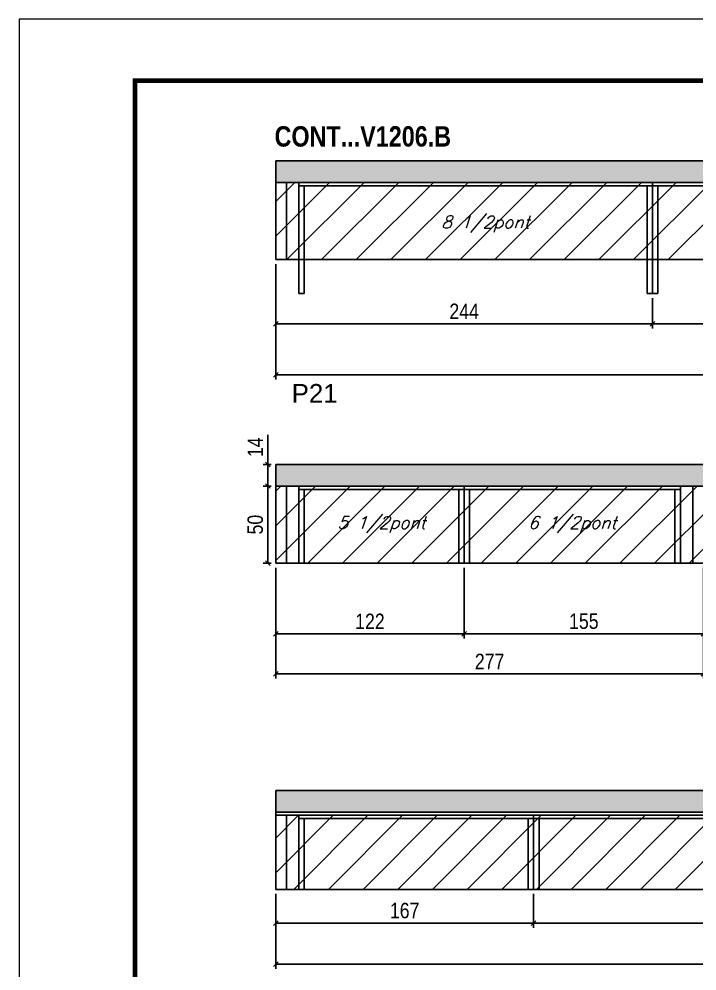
# Model space of a CAD drawing. Extents: x 3309 to 9563, y -2522 to 14608.
# Drawn here: x 4908 to 5347, y 10546 to 11162 of the extents above; entities that cross this region are included whole.
import ezdxf

# ---------------------------------------------------------------- set-up
doc = ezdxf.new("R2010")
doc.units = 0
doc.linetypes.add('DASHED', pattern=[0.75, 0.5, -0.25])
for name, color, linetype in [('5', 5, 'Continuous'), ('COTA', 241, 'Continuous'), ('NOMENCLATURA', 7, 'Continuous'), ('Painéis', 200, 'Continuous'), ('SARR_2.2x7', 40, 'Continuous'), ('SARR_3.5x7', 81, 'Continuous'), ('texto', 7, 'Continuous')]:
    doc.layers.add(name, color=color, linetype=linetype)
for name, color, linetype, lineweight in [('Folhas', 255, 'Continuous', 9), ('Hachura', 251, 'Continuous', 9), ('SARRAFO DE PRESSAO', 251, 'DASHED', 9)]:
    doc.layers.add(name, color=color, linetype=linetype, lineweight=lineweight)
doc.styles.add('COTA TECNICA', font='techl___.ttf', dxfattribs={"height": 10})
doc.styles.add('Romans', font='romans.shx')
doc.styles.get("Standard").update_dxf_attribs({"font": 'arial.ttf'})
doc.styles.add('TECNICA', font='techb___.ttf', dxfattribs={"height": 10})
doc.dimstyles.new('PAINEL', dxfattribs={"dimtxt": 10, "dimasz": 3, "dimexe": 3, "dimexo": 3, "dimgap": 3, "dimtad": 1, "dimdec": 1, "dimzin": 12, "dimdsep": 46, "dimtxsty": 'COTA TECNICA', "dimblk1": 'OBLIQUE', "dimblk2": 'OBLIQUE', "dimsah": 1, "dimcen": 0.9, "dimclrd": 4, "dimclre": 4, "dimclrt": 240, "dimadec": 1, "dimazin": 3, "dimtfac": 1, "dimtdec": 1, "dimtmove": 0, "dimatfit": 3, "dimfxl": 1, "dimtolj": 1, "dimtzin": 12, "dimarcsym": 0})

# ---------------------------------------------------------------- blocks, each defined once
blk = doc.blocks.new('9999999999')
at = {"layer": 'Folhas'}
blk.add_lwpolyline([(98138.98, 34190.21), (99623.98, 34190.21), (99623.98, 35240.21), (98138.98, 35240.21)], close=True, dxfattribs=at)
at = {"layer": 'Folhas', "color": 30, "const_width": 3}
blk.add_lwpolyline([(98213.98, 34230.21), (99583.98, 34230.21), (99583.98, 35200.21), (98213.98, 35200.21)], close=True, dxfattribs=at)
blk = doc.blocks.new('_Oblique')
at = {"color": 0, "linetype": 'ByBlock', "lineweight": -2}
blk.add_line((-0.5, -0.5), (0.5, 0.5), dxfattribs=at)
blk = doc.blocks.new('*D914')
at = {"layer": 'COTA', "color": 4, "linetype": 'ByBlock', "lineweight": -2, "transparency": 16777216}
for p, q in [((5074.04, 11003.38), (5074.04, 10961.85)), ((5318.04, 10981.38), (5318.04, 10961.85)), ((5318.04, 10964.85), (5074.04, 10964.85))]:
    blk.add_line(p, q, dxfattribs=at)
at = {"layer": 'Defpoints', "color": 0, "linetype": 'ByBlock', "transparency": 16777216}
for p in [(5074.04, 11006.38), (5318.04, 10984.38), (5074.04, 10964.85)]:
    blk.add_point(p, dxfattribs=at)
at = {"layer": 'COTA', "color": 4, "linetype": 'ByBlock', "lineweight": -2, "transparency": 16777216, "xscale": 3, "yscale": 3, "zscale": 3, "rotation": 180}
blk.add_blockref('_Oblique', (5074.04, 10964.85), dxfattribs=at)
at = {"layer": 'COTA', "color": 4, "linetype": 'ByBlock', "lineweight": -2, "transparency": 16777216, "xscale": 3, "yscale": 3, "zscale": 3}
blk.add_blockref('_Oblique', (5318.04, 10964.85), dxfattribs=at)
at = {"layer": 'COTA', "color": 240, "linetype": 'ByBlock', "transparency": 16777216, "insert": (5196.04, 10972.92), "char_height": 10, "attachment_point": 5, "style": 'COTA TECNICA'}
blk.add_mtext('\\A1;244', dxfattribs=at)
blk = doc.blocks.new('*D933')
at = {"layer": 'COTA', "color": 4, "linetype": 'ByBlock', "lineweight": -2, "transparency": 16777216}
for p, q in [((5074.04, 11003.38), (5074.04, 10928.85)), ((5735.04, 11003.38), (5735.04, 10928.85)), ((5735.04, 10931.85), (5074.04, 10931.85))]:
    blk.add_line(p, q, dxfattribs=at)
at = {"layer": 'Defpoints', "color": 0, "linetype": 'ByBlock', "transparency": 16777216}
for p in [(5074.04, 11006.38), (5735.04, 11006.38), (5074.04, 10931.85)]:
    blk.add_point(p, dxfattribs=at)
at = {"layer": 'COTA', "color": 4, "linetype": 'ByBlock', "lineweight": -2, "transparency": 16777216, "xscale": 3, "yscale": 3, "zscale": 3, "rotation": 180}
blk.add_blockref('_Oblique', (5074.04, 10931.85), dxfattribs=at)
at = {"layer": 'COTA', "color": 4, "linetype": 'ByBlock', "lineweight": -2, "transparency": 16777216, "xscale": 3, "yscale": 3, "zscale": 3}
blk.add_blockref('_Oblique', (5735.04, 10931.85), dxfattribs=at)
at = {"layer": 'COTA', "color": 240, "linetype": 'ByBlock', "transparency": 16777216, "insert": (5404.54, 10939.95), "char_height": 10, "attachment_point": 5, "style": 'COTA TECNICA'}
blk.add_mtext('\\A1;661', dxfattribs=at)
blk = doc.blocks.new('*D915')
at = {"layer": 'COTA', "color": 4, "lineweight": -2, "transparency": 16777216}
for p, q in [((5318.04, 10981.38), (5318.04, 10961.85)), ((5562.04, 10981.38), (5562.04, 10961.85)), ((5318.04, 10964.85), (5562.04, 10964.85))]:
    blk.add_line(p, q, dxfattribs=at)
at = {"layer": 'Defpoints', "color": 0, "transparency": 16777216}
for p in [(5318.04, 10984.38, 0), (5562.04, 10984.38, 0), (5562.04, 10964.85)]:
    blk.add_point(p, dxfattribs=at)
at = {"layer": 'COTA', "color": 4, "lineweight": -2, "transparency": 16777216, "xscale": 3, "yscale": 3, "zscale": 3, "rotation": 180}
blk.add_blockref('_Oblique', (5318.04, 10964.85), dxfattribs=at)
at = {"layer": 'COTA', "color": 4, "lineweight": -2, "transparency": 16777216, "xscale": 3, "yscale": 3, "zscale": 3}
blk.add_blockref('_Oblique', (5562.04, 10964.85), dxfattribs=at)
at = {"layer": 'COTA', "color": 240, "transparency": 16777216, "insert": (5440.04, 10972.92), "char_height": 10, "attachment_point": 5, "style": 'COTA TECNICA'}
blk.add_mtext('\\A1;244', dxfattribs=at)
blk = doc.blocks.new('*D938')
at = {"layer": 'COTA', "color": 4, "lineweight": -2, "transparency": 16777216}
for p, q in [((5074.04, 10806.82), (5074.04, 10735.17)), ((5351.04, 10806.82), (5351.04, 10735.17)), ((5351.04, 10738.17), (5074.04, 10738.17))]:
    blk.add_line(p, q, dxfattribs=at)
at = {"layer": 'Defpoints', "color": 0, "transparency": 16777216}
for p in [(5074.04, 10809.82), (5351.04, 10809.82), (5074.04, 10738.17)]:
    blk.add_point(p, dxfattribs=at)
at = {"layer": 'COTA', "color": 4, "lineweight": -2, "transparency": 16777216, "xscale": 3, "yscale": 3, "zscale": 3, "rotation": 180}
blk.add_blockref('_Oblique', (5074.04, 10738.17), dxfattribs=at)
at = {"layer": 'COTA', "color": 4, "lineweight": -2, "transparency": 16777216, "xscale": 3, "yscale": 3, "zscale": 3}
blk.add_blockref('_Oblique', (5351.04, 10738.17), dxfattribs=at)
at = {"layer": 'COTA', "color": 240, "transparency": 16777216, "insert": (5212.54, 10746.24), "char_height": 10, "attachment_point": 5, "style": 'COTA TECNICA'}
blk.add_mtext('\\A1;277', dxfattribs=at)
blk = doc.blocks.new('*D939')
at = {"layer": 'COTA', "color": 4, "lineweight": -2, "transparency": 16777216}
for p, q in [((5071.04, 10859.82), (5065.94, 10859.82)), ((5068.94, 10859.82), (5068.94, 10809.82)), ((5071.04, 10809.82), (5065.94, 10809.82))]:
    blk.add_line(p, q, dxfattribs=at)
at = {"layer": 'Defpoints', "color": 0, "transparency": 16777216}
for p in [(5074.04, 10859.82), (5068.94, 10809.82), (5074.04, 10809.82)]:
    blk.add_point(p, dxfattribs=at)
at = {"layer": 'COTA', "color": 4, "lineweight": -2, "transparency": 16777216, "xscale": 3, "yscale": 3, "zscale": 3}
for p, rotation in [((5068.94, 10859.82), 90), ((5068.94, 10809.82), 270)]:
    blk.add_blockref('_Oblique', p, dxfattribs=dict(at, rotation=rotation))
at = {"layer": 'COTA', "color": 240, "transparency": 16777216, "insert": (5060.83, 10834.82), "char_height": 10, "attachment_point": 5, "rotation": 90, "style": 'COTA TECNICA'}
blk.add_mtext('\\A1;50', dxfattribs=at)
blk = doc.blocks.new('*D940')
at = {"layer": 'COTA', "color": 4, "lineweight": -2, "transparency": 16777216}
for p, q in [((5068.94, 10873.82), (5068.94, 10892.94)), ((5071.04, 10873.82), (5065.94, 10873.82)), ((5068.94, 10859.82), (5068.94, 10873.82)), ((5071.04, 10859.82), (5065.94, 10859.82))]:
    blk.add_line(p, q, dxfattribs=at)
at = {"layer": 'Defpoints', "color": 0, "transparency": 16777216}
for p in [(5068.94, 10873.82), (5074.04, 10873.82), (5074.04, 10859.82)]:
    blk.add_point(p, dxfattribs=at)
at = {"layer": 'COTA', "color": 4, "lineweight": -2, "transparency": 16777216, "xscale": 3, "yscale": 3, "zscale": 3}
for p, rotation in [((5068.94, 10873.82), 90), ((5068.94, 10859.82), 270)]:
    blk.add_blockref('_Oblique', p, dxfattribs=dict(at, rotation=rotation))
at = {"layer": 'COTA', "color": 240, "transparency": 16777216, "insert": (5060.87, 10884.88), "char_height": 10, "attachment_point": 5, "rotation": 90, "style": 'COTA TECNICA'}
blk.add_mtext('\\A1;14', dxfattribs=at)
blk = doc.blocks.new('*D941')
at = {"layer": 'COTA', "color": 4, "lineweight": -2, "transparency": 16777216}
for p, q in [((5074.04, 10806.82), (5074.04, 10761.12)), ((5196.04, 10806.82), (5196.04, 10761.12)), ((5074.04, 10764.12), (5196.04, 10764.12))]:
    blk.add_line(p, q, dxfattribs=at)
at = {"layer": 'Defpoints', "color": 0, "transparency": 16777216}
for p in [(5074.04, 10809.82), (5196.04, 10809.82), (5196.04, 10764.12)]:
    blk.add_point(p, dxfattribs=at)
at = {"layer": 'COTA', "color": 4, "lineweight": -2, "transparency": 16777216, "xscale": 3, "yscale": 3, "zscale": 3, "rotation": 180}
blk.add_blockref('_Oblique', (5074.04, 10764.12), dxfattribs=at)
at = {"layer": 'COTA', "color": 4, "lineweight": -2, "transparency": 16777216, "xscale": 3, "yscale": 3, "zscale": 3}
blk.add_blockref('_Oblique', (5196.04, 10764.12), dxfattribs=at)
at = {"layer": 'COTA', "color": 240, "transparency": 16777216, "insert": (5135.04, 10772.18), "char_height": 10, "attachment_point": 5, "style": 'COTA TECNICA'}
blk.add_mtext('\\A1;122', dxfattribs=at)
blk = doc.blocks.new('*D942')
at = {"layer": 'COTA', "color": 4, "lineweight": -2, "transparency": 16777216}
for p, q in [((5196.04, 10806.82), (5196.04, 10761.12)), ((5351.04, 10806.82), (5351.04, 10761.12)), ((5196.04, 10764.12), (5351.04, 10764.12))]:
    blk.add_line(p, q, dxfattribs=at)
at = {"layer": 'Defpoints', "color": 0, "transparency": 16777216}
for p in [(5196.04, 10809.82), (5351.04, 10809.82), (5351.04, 10764.12)]:
    blk.add_point(p, dxfattribs=at)
at = {"layer": 'COTA', "color": 4, "lineweight": -2, "transparency": 16777216, "xscale": 3, "yscale": 3, "zscale": 3, "rotation": 180}
blk.add_blockref('_Oblique', (5196.04, 10764.12), dxfattribs=at)
at = {"layer": 'COTA', "color": 4, "lineweight": -2, "transparency": 16777216, "xscale": 3, "yscale": 3, "zscale": 3}
blk.add_blockref('_Oblique', (5351.04, 10764.12), dxfattribs=at)
at = {"layer": 'COTA', "color": 240, "transparency": 16777216, "insert": (5273.54, 10772.23), "char_height": 10, "attachment_point": 5, "style": 'COTA TECNICA'}
blk.add_mtext('\\A1;155', dxfattribs=at)
blk = doc.blocks.new('*D916')
at = {"layer": 'COTA', "color": 4, "linetype": 'ByBlock', "lineweight": -2, "transparency": 16777216}
for p, q in [((5074.04, 10595.7), (5074.04, 10573.8)), ((5241.04, 10595.7), (5241.04, 10573.8)), ((5241.04, 10576.8), (5074.04, 10576.8))]:
    blk.add_line(p, q, dxfattribs=at)
at = {"layer": 'Defpoints', "color": 0, "linetype": 'ByBlock', "transparency": 16777216}
for p in [(5074.04, 10598.7), (5241.04, 10598.7), (5074.04, 10576.8)]:
    blk.add_point(p, dxfattribs=at)
at = {"layer": 'COTA', "color": 4, "linetype": 'ByBlock', "lineweight": -2, "transparency": 16777216, "xscale": 3, "yscale": 3, "zscale": 3, "rotation": 180}
blk.add_blockref('_Oblique', (5074.04, 10576.8), dxfattribs=at)
at = {"layer": 'COTA', "color": 4, "linetype": 'ByBlock', "lineweight": -2, "transparency": 16777216, "xscale": 3, "yscale": 3, "zscale": 3}
blk.add_blockref('_Oblique', (5241.04, 10576.8), dxfattribs=at)
at = {"layer": 'COTA', "color": 240, "linetype": 'ByBlock', "transparency": 16777216, "insert": (5157.54, 10584.91), "char_height": 10, "attachment_point": 5, "style": 'COTA TECNICA'}
blk.add_mtext('\\A1;167', dxfattribs=at)
blk = doc.blocks.new('*D948')
at = {"layer": 'COTA', "color": 4, "linetype": 'ByBlock', "lineweight": -2, "transparency": 16777216}
for p, q in [((5074.04, 10595.7), (5074.04, 10547.28)), ((5729.04, 10595.7), (5729.04, 10547.28)), ((5729.04, 10550.28), (5074.04, 10550.28))]:
    blk.add_line(p, q, dxfattribs=at)
at = {"layer": 'Defpoints', "color": 0, "linetype": 'ByBlock', "transparency": 16777216}
for p in [(5074.04, 10598.7), (5729.04, 10598.7), (5074.04, 10550.28)]:
    blk.add_point(p, dxfattribs=at)
at = {"layer": 'COTA', "color": 4, "linetype": 'ByBlock', "lineweight": -2, "transparency": 16777216, "xscale": 3, "yscale": 3, "zscale": 3, "rotation": 180}
blk.add_blockref('_Oblique', (5074.04, 10550.28), dxfattribs=at)
at = {"layer": 'COTA', "color": 4, "linetype": 'ByBlock', "lineweight": -2, "transparency": 16777216, "xscale": 3, "yscale": 3, "zscale": 3}
blk.add_blockref('_Oblique', (5729.04, 10550.28), dxfattribs=at)
at = {"layer": 'COTA', "color": 240, "linetype": 'ByBlock', "transparency": 16777216, "insert": (5401.54, 10558.39), "char_height": 10, "attachment_point": 5, "style": 'COTA TECNICA'}
blk.add_mtext('\\A1;655', dxfattribs=at)
blk = doc.blocks.new('*D917')
at = {"layer": 'COTA', "color": 4, "lineweight": -2, "transparency": 16777216}
for p, q in [((5241.04, 10595.7), (5241.04, 10573.8)), ((5485.04, 10595.7), (5485.04, 10573.8)), ((5241.04, 10576.8), (5485.04, 10576.8))]:
    blk.add_line(p, q, dxfattribs=at)
at = {"layer": 'Defpoints', "color": 0, "transparency": 16777216}
for p in [(5241.04, 10598.7, 0), (5485.04, 10598.7, 0), (5485.04, 10576.8)]:
    blk.add_point(p, dxfattribs=at)
at = {"layer": 'COTA', "color": 4, "lineweight": -2, "transparency": 16777216, "xscale": 3, "yscale": 3, "zscale": 3, "rotation": 180}
blk.add_blockref('_Oblique', (5241.04, 10576.8), dxfattribs=at)
at = {"layer": 'COTA', "color": 4, "lineweight": -2, "transparency": 16777216, "xscale": 3, "yscale": 3, "zscale": 3}
blk.add_blockref('_Oblique', (5485.04, 10576.8), dxfattribs=at)
at = {"layer": 'COTA', "color": 240, "transparency": 16777216, "insert": (5363.04, 10584.88), "char_height": 10, "attachment_point": 5, "style": 'COTA TECNICA'}
blk.add_mtext('\\A1;244', dxfattribs=at)

msp = doc.modelspace()

# ---------------------------------------------------------------- hatches: boundary and pattern name
at = {"layer": 'COTA'}
h = msp.add_hatch(dxfattribs=at)
h.set_pattern_fill('AR-CONC', color=256, scale=0.03)
h.paths.add_polyline_path([(5765.04, 11056.38), (6084, 11056.38), (6084, 11070.38), (5074.04, 11070.38), (5074.04, 11056.38), (5735.04, 11056.38), (5735.04, 11006.38), (5765.04, 11006.38)])
h = msp.add_hatch(dxfattribs=at)
h.set_pattern_fill('AR-CONC', color=256, scale=0.03)
h.set_pattern_definition([(50, (-1517.557, 228.822), (5.46554, -0.4781726), [0.5715, -6.2865]), (355, (-1517.557, 228.822), (-1.0573026, 5.7317054), [0.4572, -5.0292175]), (100.451445, (-1517.1016, 228.7823), (4.4082374, 5.2535326), [0.4857003, -5.3427073]), (46.1842, (-1517.557, 230.346), (8.1323712, -1.26127), [0.85725, -9.42975]), (96.63556, (-1516.879, 230.241), (7.122124, 7.4227837), [0.7285507, -8.014068]), (351.18415, (-1517.557, 230.346), (7.122124, 7.422784), [0.685799, -7.543792]), (21, (-1516.795, 229.965), (4.5484317, -3.067956), [0.5715, -6.2865]), (326, (-1516.795, 229.965), (1.8540609, 5.525639), [0.4572, -5.0292]), (71.451445, (-1516.416, 229.7095), (6.4024926, 2.457683), [0.4857003, -5.3426981]), (37.5, (-1517.557, 228.8222), (0.0926581, 2.53665117), [0, -4.96824, 0, -5.1054, 0, -5.04825]), (7.5, (-1517.557, 228.8222), (2.0045899, 3.00541724), [0, -2.91084, 0, -4.85394, 0, -1.92405]), (327.5, (-1519.2563, 228.8222), (4.06771786, -0.17186232), [0, -1.905, 0, -5.9436, 0, -7.8867]), (317.5, (-1520.0183, 228.8222), (4.4438754, 0.7627947), [0, -2.4765, 0, -3.94716, 0, -5.6007])])
h.paths.add_polyline_path([(5891.04, 10873.82), (5074.04, 10873.82), (5074.04, 10859.82), (5351.04, 10859.82), (5891.04, 10859.82)])
h = msp.add_hatch(dxfattribs=at)
h.set_pattern_fill('AR-CONC', color=256, scale=0.03)
h.set_pattern_definition([(50, (-1852.7, -2615.3086), (5.4655401, -0.4781726), [0.5715, -6.2865]), (355, (-1852.7, -2615.3086), (-1.0573026, 5.7317054), [0.4572, -5.0292175]), (100.451445, (-1852.2446, -2615.3485), (4.4082374, 5.2535326), [0.4857003, -5.3427073]), (46.1842, (-1852.7, -2613.7846), (8.1323712, -1.2612698), [0.85725, -9.42975]), (96.63556, (-1852.022, -2613.89), (7.122124, 7.4227837), [0.7285507, -8.0140682]), (351.18415, (-1852.7, -2613.785), (7.122124, 7.4227837), [0.685799, -7.543792]), (21, (-1851.938, -2614.1656), (4.5484317, -3.067956), [0.5715, -6.2865]), (326, (-1851.938, -2614.1656), (1.8540609, 5.525639), [0.4572, -5.0292]), (71.451445, (-1851.559, -2614.4213), (6.4024926, 2.457683), [0.4857003, -5.3426981]), (37.5, (-1852.7, -2615.3086), (0.0926581, 2.53665117), [0, -4.96824, 0, -5.1054, 0, -5.04825]), (7.5, (-1852.7, -2615.3086), (2.00458988, 3.00541724), [0, -2.91084, 0, -4.85394, 0, -1.92405]), (327.5, (-1854.3993, -2615.3086), (4.06771786, -0.17186232), [0, -1.905, 0, -5.9436, 0, -7.8867]), (317.5, (-1855.1613, -2615.3086), (4.44387544, 0.7627947), [0, -2.4765, 0, -3.94716, 0, -5.6007])])
h.paths.add_polyline_path([(5729.04, 10648.7), (5729.04, 10662.7), (5074.04, 10662.7), (5074.04, 10648.7)])
at = {"layer": 'Hachura'}
h = msp.add_hatch(dxfattribs=at)
h.set_pattern_fill('ANSI31', color=256, scale=5)
h.set_pattern_definition([(45, (1585, 1156.575), (-11.22532, 11.22532), [])])
h.paths.add_polyline_path([(5318.04, 11056.38), (5074.04, 11056.38), (5074.04, 11006.38), (5318.04, 11006.38)])
h.paths.add_polyline_path([(5562.04, 11056.38), (5318.04, 11056.38), (5318.04, 11006.38), (5562.04, 11006.38)])
h.paths.add_polyline_path([(5735.04, 11056.38), (5562.04, 11056.38), (5562.04, 11006.38), (5735.04, 11006.38)])
h = msp.add_hatch(dxfattribs=at)
h.set_pattern_fill('ANSI31', color=256, scale=5)
h.set_pattern_definition([(45, (1585, 1148.575), (-11.22532, 11.22532), [])])
h.paths.add_polyline_path([(5840, 11006.38), (5840, 11054.38), (5765.04, 11054.38), (5765.04, 11006.38)])
h.paths.add_polyline_path([(5840, 11054.38), (5840, 11006.38), (6084, 11006.38), (6084, 11054.38)])
h.paths.add_polyline_path([(5647.04, 10857.82), (5647.04, 10809.82), (5891.04, 10809.82), (5891.04, 10857.82)])
h.paths.add_polyline_path([(5595.04, 10857.82), (5595.04, 10809.82), (5647.04, 10809.82), (5647.04, 10857.82)])
h.paths.add_polyline_path([(5351.04, 10857.82), (5351.04, 10809.82), (5595.04, 10809.82), (5595.04, 10857.82)])
h.paths.add_polyline_path([(5196.04, 10859.82), (5196.04, 10809.82), (5351.04, 10809.82), (5351.04, 10859.82)])
h.paths.add_polyline_path([(5074.04, 10859.82), (5074.04, 10809.82), (5196.04, 10809.82), (5196.04, 10859.82)])
h.paths.add_polyline_path([(5241.04, 10598.7), (5241.04, 10646.7), (5074.04, 10646.7), (5074.04, 10598.7)])
h.paths.add_polyline_path([(5241.04, 10646.7), (5241.04, 10598.7), (5485.04, 10598.7), (5485.04, 10646.7)])
h.paths.add_polyline_path([(5729.04, 10598.7), (5729.04, 10646.7), (5485.04, 10646.7), (5485.04, 10598.7)])

# ---------------------------------------------------------------- linework, layer by layer
at = {"layer": 'COTA'}
for p, q in [((5074.04, 11056.38), (5074.04, 11070.38)), ((5074.04, 11070.38), (6084, 11070.38)), ((5318.04, 11006.38), (5318.04, 10984.38)), ((5092.54, 10984.38), (5089.04, 10984.38)), ((5314.54, 10984.38), (5321.54, 10984.38)), ((5074.04, 10859.82), (5074.04, 10873.82)), ((5074.04, 10873.82), (5891.04, 10873.82)), ((5074.04, 10648.7), (5074.04, 10662.7)), ((5074.04, 10662.7), (5729.04, 10662.7))]:
    msp.add_line(p, q, dxfattribs=at)
at = {"layer": 'Painéis', "linetype": 'ByBlock'}
for p, q in [((5735.04, 11056.38), (5074.04, 11056.38)), ((5074.04, 11006.38), (5074.04, 11056.38)), ((5318.04, 11006.38), (5318.04, 11056.38)), ((5735.04, 11006.38), (5074.04, 11006.38)), ((5074.04, 10859.82), (5351.04, 10859.82)), ((5074.04, 10809.82), (5074.04, 10859.82)), ((5196.04, 10809.82), (5196.04, 10859.82)), ((5351.04, 10809.82), (5074.04, 10809.82)), ((5729.04, 10648.7), (5074.04, 10648.7)), ((5074.04, 10598.7), (5074.04, 10648.7)), ((5241.04, 10598.7), (5241.04, 10646.7)), ((5729.04, 10598.7), (5074.04, 10598.7))]:
    msp.add_line(p, q, dxfattribs=at)
msp.add_lwpolyline([(5729.04, 10646.7), (5074.04, 10646.7), (5074.04, 10648.7), (5729.04, 10648.7)], close=True, dxfattribs=at)
at = {"layer": 'SARR_2.2x7', "linetype": 'Continuous'}
for p, q in [((5081.04, 11006.38), (5081.04, 11056.38)), ((5318.04, 11054.18), (5089.04, 11054.18)), ((5562.04, 11054.18), (5318.04, 11054.18)), ((5081.04, 10809.82), (5081.04, 10859.82)), ((5344.04, 10809.82), (5344.04, 10859.82)), ((5089.04, 10857.62), (5196.04, 10857.62)), ((5336.04, 10857.62), (5196.04, 10857.62)), ((5081.04, 10598.7), (5081.04, 10646.7)), ((5241.04, 10644.5), (5089.04, 10644.5)), ((5485.04, 10644.5), (5241.04, 10644.5))]:
    msp.add_line(p, q, dxfattribs=at)
at = {"layer": 'SARR_3.5x7'}
for p, q in [((5089.04, 11056.38), (5089.04, 10984.38)), ((5092.54, 11054.18), (5092.54, 10984.38)), ((5314.54, 11054.18), (5314.54, 10984.38)), ((5321.54, 11054.18), (5321.54, 10984.38)), ((5089.04, 10859.82), (5089.04, 10809.82)), ((5336.04, 10859.82), (5336.04, 10809.82)), ((5092.54, 10857.62), (5092.54, 10809.82)), ((5192.54, 10857.62), (5192.54, 10809.82)), ((5199.54, 10857.62), (5199.54, 10809.82)), ((5332.54, 10857.62), (5332.54, 10809.82)), ((5089.04, 10646.7), (5089.04, 10598.7)), ((5092.54, 10644.5), (5092.54, 10598.7)), ((5237.54, 10644.5), (5237.54, 10598.7)), ((5244.54, 10644.5), (5244.54, 10598.7))]:
    msp.add_line(p, q, dxfattribs=at)

# ---------------------------------------------------------------- block references
at = {"layer": 'SARRAFO DE PRESSAO', "color": 6, "linetype": 'ByBlock'}
msp.add_blockref('9999999999', (-93231.11, -24078.07), dxfattribs=at)

# ---------------------------------------------------------------- texts
at = {"layer": '5', "linetype": 'Continuous'}
msp.add_text('P21', height=12, rotation=0.00004, dxfattribs=at).set_placement((5084.36, 10913.84))
at = {"layer": 'NOMENCLATURA', "style": 'TECNICA'}
msp.add_text('CONT...V1206.B', height=13.2, dxfattribs=at).set_placement((5073.32, 11079.57))
at = {"layer": 'texto', "color": 2, "char_height": 8, "attachment_point": 5, "style": 'Romans'}
for s, insert in [('{\\Q19;\\C256;8 1/2pont}', (5209.79, 11029.38)), ('{\\Q19;\\C256;5 1/2pont}', (5142.54, 10834.82)), ('{\\Q19;\\C256;6 1/2pont}', (5266.04, 10834.82))]:
    msp.add_mtext(s, dxfattribs=dict(at, insert=insert))

# ---------------------------------------------------------------- dimensions: what is measured, and where the dimension line sits
at = {"layer": 'COTA', "linetype": 'ByBlock'}
for base, p1, p2, picture, middle in [((5074.04, 10964.85), (5318.04, 10984.38), (5074.04, 11006.38), '*D914', (5196.04, 10972.92)), ((5074.04, 10576.8), (5241.04, 10598.7), (5074.04, 10598.7), '*D916', (5157.54, 10584.91))]:
    dim = msp.add_linear_dim(base=base, p1=p1, p2=p2, angle=180, dimstyle='PAINEL', override={"dimtmove": 1}, dxfattribs=at)
    dim.commit()
    dim.dimension.update_dxf_attribs({"geometry": picture, "text_midpoint": middle})
for base, p1, p2, picture, middle in [((5074.04, 10931.85), (5735.04, 11006.38), (5074.04, 11006.38), '*D933', (5404.54, 10939.95)), ((5074.04, 10550.28), (5729.04, 10598.7), (5074.04, 10598.7), '*D948', (5401.54, 10558.39))]:
    dim = msp.add_linear_dim(base=base, p1=p1, p2=p2, angle=180, dimstyle='PAINEL', dxfattribs=at)
    dim.commit()
    dim.dimension.update_dxf_attribs({"geometry": picture, "text_midpoint": middle})
at = {"layer": 'COTA'}
for base, p1, p2, picture, middle in [((5562.04, 10964.85, 0), (5318.04, 10984.38), (5562.04, 10984.38), '*D915', (5440.04, 10972.92, 0)), ((5074.04, 10738.17), (5351.04, 10809.82), (5074.04, 10809.82), '*D938', (5212.54, 10746.24)), ((5196.04, 10764.12), (5074.04, 10809.82), (5196.04, 10809.82), '*D941', (5135.04, 10772.18)), ((5485.04, 10576.8, 0), (5241.04, 10598.7), (5485.04, 10598.7), '*D917', (5363.04, 10584.88, 0))]:
    dim = msp.add_linear_dim(base=base, p1=p1, p2=p2, dimstyle='PAINEL', dxfattribs=at)
    dim.commit()
    dim.dimension.update_dxf_attribs({"geometry": picture, "text_midpoint": middle})
for base, p2, picture, middle in [((5068.94, 10873.82), (5074.04, 10873.82), '*D940', (5060.87, 10884.88)), ((5068.94, 10809.82), (5074.04, 10809.82), '*D939', (5060.83, 10834.82))]:
    dim = msp.add_linear_dim(base=base, p1=(5074.04, 10859.82), p2=p2, angle=90, dimstyle='PAINEL', dxfattribs=at)
    dim.commit()
    dim.dimension.update_dxf_attribs({"geometry": picture, "text_midpoint": middle})
dim = msp.add_linear_dim(base=(5351.04, 10764.12), p1=(5196.04, 10809.82), p2=(5351.04, 10809.82), dimstyle='PAINEL', override={"dimtmove": 1}, dxfattribs=at)
dim.commit()
dim.dimension.update_dxf_attribs({"geometry": '*D942', "text_midpoint": (5273.54, 10772.23)})

doc.saveas('drawing.dxf')
